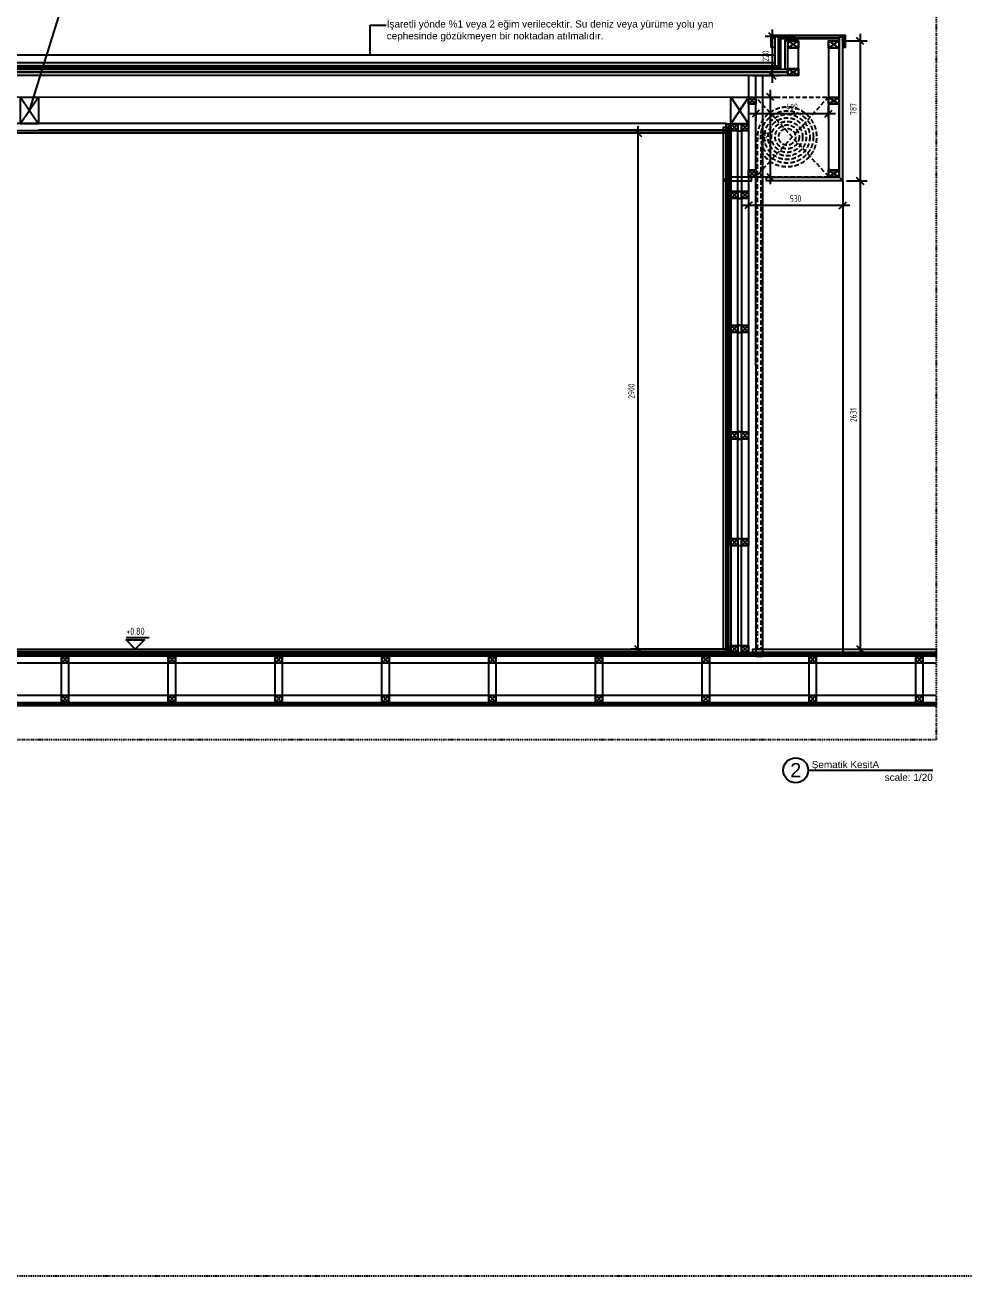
# Model space of a CAD drawing. Header units: millimetres. Extents: x -44968 to 8528, y -5302 to 23637.
# Drawn here: x -28702 to -23426, y -5302 to 1729 of the extents above; entities that cross this region are included whole.
import ezdxf
from ezdxf import colors
from ezdxf.entities.mleader import LeaderData, LeaderLine
from ezdxf.enums import TextEntityAlignment as Align
from ezdxf.math import Vec2, Vec3

# ---------------------------------------------------------------- set-up
doc = ezdxf.new("R2010")
doc.units = ezdxf.units.MM
for name, pattern in [('DASHDOT', [1, 0.5, -0.25, 0, -0.25]), ('DASHED', [0.75, 0.5, -0.25]), ('HIDDEN', [0.375, 0.25, -0.125])]:
    doc.linetypes.add(name, pattern=pattern)
doc.layers.get('Defpoints').update_dxf_attribs({"color": 250})
for name, color, linetype in [('Code_Mtrl_YOO', 113, 'Continuous'), ('Dim_YOO', 170, 'Continuous'), ('Elev_3_YOO', 25, 'Continuous'), ('Gypsum_YOO', 151, 'Continuous'), ('Hatch_YOO', 252, 'Continuous'), ('Isolation_YOO', 142, 'Continuous'), ('Landscp_YOO', 74, 'Continuous'), ('Metal_Sect_YOO', 72, 'Continuous'), ('Note_YOO', 230, 'Continuous'), ('Profile_YOO', 154, 'Continuous'), ('Sect_2_YOO', 222, 'Continuous'), ('Sect_3_YOO', 134, 'Continuous'), ('Section_Tech_YOO', 201, 'DASHDOT'), ('Stone_Sect_YOO', 34, 'Continuous'), ('Struc_Steel_YOO', 70, 'Continuous'), ('Tech_YOO', 201, 'Continuous'), ('Wood_Sect_YOO', 27, 'Continuous')]:
    doc.layers.add(name, color=color, linetype=linetype)
doc.styles.add('YOO1', font='arial.ttf', dxfattribs={"height": 2})
doc.styles.add('YOO100 OLCU', font='dim.shx', dxfattribs={"width": 0.8, "height": 180})
doc.styles.add('YOO2', font='arial.ttf', dxfattribs={"height": 4})
doc.styles.add('YOO20', font='arial.ttf', dxfattribs={"height": 40})
doc.styles.add('YOO20 OLCU', font='dim.shx', dxfattribs={"width": 0.8, "height": 36})
doc.dimstyles.new('YOO20', dxfattribs={"dimscale": 20, "dimtxt": 36, "dimasz": 2, "dimexe": 2, "dimexo": 1, "dimgap": 1, "dimtad": 1, "dimdec": 0, "dimzin": 3, "dimdsep": 46, "dimtxsty": 'YOO20 OLCU', "dimblk": 'OBLIQUE', "dimcen": 0, "dimdle": 2, "dimclrd": 256, "dimclre": 256, "dimclrt": 256, "dimadec": 1, "dimazin": 0, "dimtfac": 0.75, "dimtdec": 0, "dimtix": 1, "dimtmove": 1, "dimatfit": 2, "dimldrblk": 'DOT', "dimfxl": 1, "dimfrac": 1, "dimtolj": 1, "dimtzin": 0, "dimlwd": -1, "dimlwe": -1, "dimarcsym": 0})

# ---------------------------------------------------------------- blocks, each defined once
blk = doc.blocks.new('*U290')
at = {"color": 0, "lineweight": -2}
for p, q in [((18, 18.2), (-18, -17.8)), ((18, -17.8), (-18, 18.2))]:
    blk.add_line(p, q, dxfattribs=at)
for points in [[(-20, 20.2), (-20, -19.8), (20, -19.8), (20, 20.2)], [(-18, 18.2), (-18, -17.8), (18, -17.8), (18, 18.2)]]:
    blk.add_lwpolyline(points, close=True, dxfattribs=at)
blk = doc.blocks.new('A$C55f42b35')
at = {"color": 0, "linetype": 'ByBlock', "lineweight": -2}
blk.add_lwpolyline([(-50, 75), (50, 75), (50, -75), (-50, -75)], close=True, dxfattribs=at)
for points in [[(-50, 75), (50, -75)], [(50, 75), (-50, -75)]]:
    blk.add_lwpolyline(points, dxfattribs=at)
blk = doc.blocks.new('*U346')
for p, q in [((-51.2, 65), (78.8, 65)), ((0, 0), (100.8, 0))]:
    blk.add_line(p, q)
blk.add_lwpolyline([(0, 0), (-51.2, 51.2), (51.2, 51.2)], close=True)
at = {"style": 'YOO100 OLCU', "width": 0.8}
blk.add_attdef('%%P0.00', (-51.2, 78.8), '', height=41.1, dxfattribs=at)
blk = doc.blocks.new('_OBLIQUE')
at = {"color": 0, "linetype": 'ByBlock'}
blk.add_line((-0.5, -0.5), (0.5, 0.5), dxfattribs=at)
blk = doc.blocks.new('*D374')
at = {"layer": 'Defpoints', "color": 0, "transparency": 16777216}
for p in [(-25256.9, 1121.7), (-24803.9, 1121.7), (-24761.6, -1778.1)]:
    blk.add_point(p, dxfattribs=at)
at = {"layer": 'Dim_YOO', "transparency": 16777216}
for p, q in [((-25256.9, -1818.1), (-25256.9, 1161.7)), ((-24823.9, 1121.7), (-25296.9, 1121.7)), ((-24781.6, -1778.1), (-25296.9, -1778.1))]:
    blk.add_line(p, q, dxfattribs=at)
at = {"layer": 'Dim_YOO', "transparency": 16777216, "xscale": 40, "yscale": 40, "zscale": 40}
for p, rotation in [((-25256.9, 1121.7), 90), ((-25256.9, -1778.1), 270)]:
    blk.add_blockref('_OBLIQUE', p, dxfattribs=dict(at, rotation=rotation))
at = {"layer": 'Dim_YOO', "transparency": 16777216, "insert": (-25294.9, -328.2), "char_height": 36, "attachment_point": 5, "rotation": 90, "style": 'YOO20 OLCU'}
blk.add_mtext('\\A1;2900 ', dxfattribs=at)
blk = doc.blocks.new('_DOT')
at = {"color": 0, "linetype": 'ByBlock', "lineweight": 0}
blk.add_line((-0.5, 0), (-1, 0), dxfattribs=at)
at = {"linetype": 'ByBlock', "lineweight": 0, "const_width": 0.5}
blk.add_lwpolyline([(-0.25, 0, 1), (0.25, 0, 1)], format="xyb", close=True, dxfattribs=at)
blk = doc.blocks.new('*D376')
at = {"layer": 'Defpoints', "color": 0, "transparency": 16777216}
for p in [(-24127.6, 1640.1), (-24107.1, 853.1), (-24009.7, 853.1)]:
    blk.add_point(p, dxfattribs=at)
at = {"layer": 'Dim_YOO', "transparency": 16777216}
for p, q in [((-24107.6, 1640.1), (-23969.7, 1640.1)), ((-24009.7, 1680.1), (-24009.7, 813.1)), ((-24087.1, 853.1), (-23969.7, 853.1))]:
    blk.add_line(p, q, dxfattribs=at)
at = {"layer": 'Dim_YOO', "transparency": 16777216, "xscale": 40, "yscale": 40, "zscale": 40}
for p, rotation in [((-24009.7, 1640.1), 90), ((-24009.7, 853.1), 270)]:
    blk.add_blockref('_OBLIQUE', p, dxfattribs=dict(at, rotation=rotation))
at = {"layer": 'Dim_YOO', "transparency": 16777216, "insert": (-24047.7, 1257.3), "char_height": 36, "attachment_point": 5, "rotation": 90, "style": 'YOO20 OLCU'}
blk.add_mtext('\\A1;787 ', dxfattribs=at)
blk = doc.blocks.new('*D377')
at = {"layer": 'Defpoints', "color": 0, "transparency": 16777216}
for p in [(-24107.1, 853.1), (-24034.7, -1778.1), (-24009.7, -1778.1)]:
    blk.add_point(p, dxfattribs=at)
at = {"layer": 'Dim_YOO', "transparency": 16777216}
for p, q in [((-24087.1, 853.1), (-23969.7, 853.1)), ((-24009.7, 893.1), (-24009.7, -1818.1)), ((-24014.7, -1778.1), (-23969.7, -1778.1))]:
    blk.add_line(p, q, dxfattribs=at)
at = {"layer": 'Dim_YOO', "transparency": 16777216, "xscale": 40, "yscale": 40, "zscale": 40}
for p, rotation in [((-24009.7, 853.1), 90), ((-24009.7, -1778.1), 270)]:
    blk.add_blockref('_OBLIQUE', p, dxfattribs=dict(at, rotation=rotation))
at = {"layer": 'Dim_YOO', "transparency": 16777216, "insert": (-24047.7, -462.5), "char_height": 36, "attachment_point": 5, "rotation": 90, "style": 'YOO20 OLCU'}
blk.add_mtext('\\A1;2631 ', dxfattribs=at)
blk = doc.blocks.new('Drawing_Name')
at = {"layer": 'Tech_YOO', "linetype": 'Continuous'}
blk.add_line((3.5, 0), (38.5, 0), dxfattribs=at)
blk.add_circle((0, 0), 3.5, dxfattribs=at)
at = {"layer": 'Tech_YOO', "linetype": 'Continuous', "style": 'YOO2'}
blk.add_attdef('1', text='', height=4, dxfattribs=at).set_placement((0, 0), align=Align.MIDDLE_CENTER)
at = {"layer": 'Tech_YOO', "linetype": 'Continuous', "style": 'YOO1'}
blk.add_attdef('PLAN', text='', height=2, dxfattribs=at).set_placement((4.5, 0), align=Align.BOTTOM_LEFT)
blk.add_attdef('ÖLÇEK1/50', text='', height=2, dxfattribs=at).set_placement((38.5, -1), align=Align.TOP_RIGHT)
blk = doc.blocks.new('*D393')
at = {"layer": 'Defpoints', "color": 0, "transparency": 16777216}
for p in [(-24502.5, 1664.6), (-24354.1, 1664.6), (-24634.6, 1445)]:
    blk.add_point(p, dxfattribs=at)
at = {"layer": 'Dim_YOO', "transparency": 16777216}
for p, q in [((-24502.5, 1405), (-24502.5, 1704.6)), ((-24374.1, 1664.6), (-24542.5, 1664.6)), ((-24614.6, 1445), (-24462.5, 1445))]:
    blk.add_line(p, q, dxfattribs=at)
at = {"layer": 'Dim_YOO', "transparency": 16777216, "xscale": 40, "yscale": 40, "zscale": 40}
for p, rotation in [((-24502.5, 1664.6), 90), ((-24502.5, 1445), 270)]:
    blk.add_blockref('_OBLIQUE', p, dxfattribs=dict(at, rotation=rotation))
at = {"layer": 'Dim_YOO', "transparency": 16777216, "insert": (-24540.5, 1554.8), "char_height": 36, "attachment_point": 5, "rotation": 90, "style": 'YOO20 OLCU'}
blk.add_mtext('\\A1;220 ', dxfattribs=at)
blk = doc.blocks.new('*D394')
at = {"layer": 'Defpoints', "color": 0, "transparency": 16777216}
for p in [(-24603.3, 1324.5), (-24530.8, 874.5), (-24514.5, 874.5)]:
    blk.add_point(p, dxfattribs=at)
at = {"layer": 'Dim_YOO', "transparency": 16777216}
for p, q in [((-24514.5, 1364.5), (-24514.5, 834.5)), ((-24583.3, 1324.5), (-24474.5, 1324.5)), ((-24510.8, 874.5), (-24474.5, 874.5))]:
    blk.add_line(p, q, dxfattribs=at)
at = {"layer": 'Dim_YOO', "transparency": 16777216, "xscale": 40, "yscale": 40, "zscale": 40}
for p, rotation in [((-24514.5, 1324.5), 90), ((-24514.5, 874.5), 270)]:
    blk.add_blockref('_OBLIQUE', p, dxfattribs=dict(at, rotation=rotation))
at = {"layer": 'Dim_YOO', "transparency": 16777216, "insert": (-24552.5, 1099.5), "char_height": 36, "attachment_point": 5, "rotation": 90, "style": 'YOO20 OLCU'}
blk.add_mtext('\\A1;450 ', dxfattribs=at)
blk = doc.blocks.new('*D395')
at = {"layer": 'Defpoints', "color": 0, "transparency": 16777216}
for p in [(-24596.6, 1261.3), (-24187.6, 1231.6), (-24187.6, 1182.9)]:
    blk.add_point(p, dxfattribs=at)
at = {"layer": 'Dim_YOO', "transparency": 16777216}
for p, q in [((-24187.6, 1202.9), (-24187.6, 1271.6)), ((-24636.6, 1231.6), (-24147.6, 1231.6)), ((-24596.6, 1241.3), (-24596.6, 1191.6))]:
    blk.add_line(p, q, dxfattribs=at)
at = {"layer": 'Dim_YOO', "transparency": 16777216, "xscale": 40, "yscale": 40, "zscale": 40, "rotation": 180}
blk.add_blockref('_OBLIQUE', (-24596.6, 1231.6), dxfattribs=at)
at = {"layer": 'Dim_YOO', "transparency": 16777216, "xscale": 40, "yscale": 40, "zscale": 40}
blk.add_blockref('_OBLIQUE', (-24187.6, 1231.6), dxfattribs=at)
at = {"layer": 'Dim_YOO', "transparency": 16777216, "insert": (-24392.1, 1269.6), "char_height": 36, "attachment_point": 5, "style": 'YOO20 OLCU'}
blk.add_mtext('\\A1;409 ', dxfattribs=at)
blk = doc.blocks.new('*D514')
at = {"layer": 'Defpoints', "color": 0, "transparency": 16777216}
for p in [(-24636.6, 1061.7), (-24107.1, 853.1), (-24636.6, 715.8)]:
    blk.add_point(p, dxfattribs=at)
at = {"layer": 'Dim_YOO', "transparency": 16777216}
for p, q in [((-24636.6, 1041.7), (-24636.6, 675.8)), ((-24107.1, 833.1), (-24107.1, 675.8)), ((-24067.1, 715.8), (-24676.6, 715.8))]:
    blk.add_line(p, q, dxfattribs=at)
at = {"layer": 'Dim_YOO', "transparency": 16777216, "xscale": 40, "yscale": 40, "zscale": 40, "rotation": 180}
blk.add_blockref('_OBLIQUE', (-24636.6, 715.8), dxfattribs=at)
at = {"layer": 'Dim_YOO', "transparency": 16777216, "xscale": 40, "yscale": 40, "zscale": 40}
blk.add_blockref('_OBLIQUE', (-24107.1, 715.8), dxfattribs=at)
at = {"layer": 'Dim_YOO', "transparency": 16777216, "insert": (-24371.9, 753.8), "char_height": 36, "attachment_point": 5, "style": 'YOO20 OLCU'}
blk.add_mtext('\\A1;530 ', dxfattribs=at)

msp = doc.modelspace()

# ---------------------------------------------------------------- hatches: boundary and pattern name
h = msp.add_hatch()
h.set_pattern_fill('GRAVEL', color=256, scale=2)
h.set_pattern_definition([(228.0127875, (-112073.2235, 290527.3955), (-406.40000003, -457.19999997), [6.834429, -676.609673]), (184.969741, (-112077.7955, 290522.3155), (609.599999759, 50.800002894), [11.728094, -1161.080978]), (132.5104471, (-112089.4795, 290521.2995), (508.000000215, -558.799999805), [8.26963, -818.694456]), (267.273689, (-112109.2915, 290508.5995), (50.800000106, 1015.999999995), [10.68009, -1057.3287485]), (292.8336542, (-112109.7995, 290497.9315), (-254.000000021, 609.599999991), [10.472674, -1036.796155]), (357.273689, (-112105.7355, 290488.2795), (-1015.999999995, 50.800000106), [10.68009, -1057.3287485]), (37.6942405, (-112095.0675, 290487.7715), (-660.399999971, -508.000000038), [14.123873, -1398.262306]), (72.2553284, (-112083.8915, 290496.4075), (355.600000096, 1117.59999997), [13.33439, -1320.105132]), (121.4295656, (-112079.8275, 290509.1075), (-406.400000058, 660.399999965), [10.71626, -1060.910914]), (175.2363583, (-112085.4155, 290518.2515), (558.79999999, -50.80000009), [12.234266, -599.478739]), (222.3974378, (-112097.6075, 290519.2675), (-609.5999999805, -558.800000021), [15.821558, -1566.33545]), (138.8140748, (-112058.9995, 290508.0915), (-355.59999998, 304.800000025), [5.400091, -534.6113165]), (171.4692344, (-112063.0635, 290511.6475), (660.400000018, -101.599999885), [10.27364, -1017.09278]), (225, (-112073.224, 290513.17), (-7e-15, -50.8), [7.184187, -64.657862]), (203.1985905, (-112076.7795, 290519.2675), (254, 101.59999998), [3.868826, -383.012447]), (291.8014095, (-112080.3355, 290517.744), (-50.8, 152.4), [5.471312, -268.09506]), (30.9637565, (-112078.3035, 290512.6635), (152.4, 101.6), [8.886393, -287.325963]), (161.565051, (-112070.684, 290517.236), (101.6, -50.8), [6.425743, -154.217962]), (16.3895403, (-112109.7995, 290517.7435), (508, 152.4), [9.00176, -891.1765335]), (70.346176, (-112101.1635, 290520.2835), (-203.20000002, -558.799999993), [7.551979, -747.6443136]), (293.1985905, (-112070.6835, 290527.3955), (-101.59999998, 254), [7.737602, -379.143672]), (343.6104597, (-112067.6355, 290520.2835), (-508.00000001, 152.399999964), [9.00176, -891.1765335]), (339.4439548, (-112109.7995, 290486.2475), (-254, 101.6), [8.680704, -425.354686]), (294.7751406, (-112101.6715, 290483.1995), (-254.000000302, 558.799999863), [7.273442, -720.071868]), (66.8014095, (-112070.1755, 290476.5955), (101.59999998, 254), [7.737602, -379.143672]), (17.3540246, (-112067.1275, 290483.7075), (-660.399999987, -203.200000043), [8.515655, -843.04752]), (69.4439548, (-112095.0675, 290476.5955), (-101.6, -254), [4.340352, -429.695038]), (101.3099325, (-112073.224, 290476.596), (-50.8, 203.2), [2.590292, -256.439899]), (165.9637565, (-112073.732, 290479.136), (152.4, -50.8), [10.472674, -198.981092]), (186.009006, (-112083.8915, 290481.6755), (507.999999997, 50.800000027), [9.70534, -960.827297]), (303.6900675, (-112078.304, 290508.092), (-50.8, 101.6), [7.326478, -175.835527]), (353.1572266, (-112074.2395, 290501.9955), (863.600000005, -101.599999955), [12.791135, -1266.320181]), (60.9453959, (-112061.5395, 290500.4715), (-203.200000006, -355.6), [5.230165, -517.787846]), (90, (-112059, 290505.044), (-50.8, 50.8), [3.048, -47.752]), (120.2564372, (-112084.9075, 290483.1995), (203.199999975, -355.600000014), [7.057339, -698.6788155]), (48.0127875, (-112088.4635, 290489.2955), (406.400000034, 457.19999997), [13.668858, -669.775244]), (0, (-112079.32, 290499.456), (50.8, 50.8), [13.208, -37.592]), (325.3048465, (-112066.1115, 290499.4555), (508.000000192, -355.599999725), [8.032191, -795.1863345]), (254.054604, (-112059.5075, 290494.8835), (-50.8, -203.2), [7.396582, -362.433001]), (207.6459754, (-112061.5395, 290487.7715), (-965.200000035, -507.999999933), [12.042902, -1192.2492885]), (175.42607874, (-112072.2075, 290482.1835), (-660.4, 50.8), [12.740589, -1261.316929])])
h.paths.add_polyline_path([(-32650.42259, 1498.57528), (-32650.42259, 1518.57528), (-24488.02836, 1518.57528), (-24488.02836, 1498.57528)])
at = {"layer": 'Hatch_YOO', "ltscale": 500}
h = msp.add_hatch(dxfattribs=at)
h.set_pattern_fill('ANSI31', color=256, scale=2)
h.set_pattern_definition([(45, (-112109.7995, 290200.913), (-4.49012806, 4.49012806), [])])
h.paths.add_polyline_path([(-32771.61513, -1798.10736), (-32771.61513, -2288.76962), (-32751.61513, -2288.76962), (-32751.61513, -1798.10736)])
h.paths.add_polyline_path([(-23582.04039, -2098.10736), (-32751.61513, -2098.10736), (-32751.61513, -2078.10736), (-23582.04039, -2078.10736)])
h.paths.add_polyline_path([(-23582.04039, -1818.10736), (-32751.61513, -1818.10736), (-32751.61513, -1798.10736), (-23582.04039, -1798.10736)])

# ---------------------------------------------------------------- linework, layer by layer
at = {"color": 0, "lineweight": -2}
for p, q in [((-24414.61513, 1638.11493), (-24358.61513, 1602.11493)), ((-24414.61513, 1602.11493), (-24358.61513, 1638.11493)), ((-24185.61513, 1638.11493), (-24129.61513, 1602.11493)), ((-24185.61513, 1602.11493), (-24129.61513, 1638.11493)), ((-24414.62755, 1482.98951), (-24358.62755, 1446.98951)), ((-24414.62755, 1446.98951), (-24358.62755, 1482.98951)), ((-24185.61513, 1322.54479), (-24129.61513, 1286.54479)), ((-24185.61513, 1286.54479), (-24129.61513, 1322.54479)), ((-24185.61513, 912.54675), (-24129.61513, 876.54675)), ((-24185.61513, 876.54675), (-24129.61513, 912.54675))]:
    msp.add_line(p, q, dxfattribs=at)
at = {"color": 1, "linetype": 'DASHED', "ltscale": 50, "true_color": 0xff0000}
for p, q in [((-24185.61513, 876.54675), (-24596.62342, 1324.5449)), ((-24187.61513, 1324.54479), (-24596.6228, 874.54686))]:
    msp.add_line(p, q, dxfattribs=at)
at = {"color": 0, "lineweight": -2}
for points in [[(-24356.61513, 1640.11493), (-24356.61513, 1600.11493), (-24416.61513, 1600.11493), (-24416.61513, 1640.11493)], [(-24358.61513, 1638.11493), (-24358.61513, 1602.11493), (-24414.61513, 1602.11493), (-24414.61513, 1638.11493)], [(-24127.61513, 1640.11493), (-24127.61513, 1600.11493), (-24187.61513, 1600.11493), (-24187.61513, 1640.11493)], [(-24129.61513, 1638.11493), (-24129.61513, 1602.11493), (-24185.61513, 1602.11493), (-24185.61513, 1638.11493)], [(-24356.62755, 1484.98951), (-24356.62755, 1444.98951), (-24416.62755, 1444.98951), (-24416.62755, 1484.98951)], [(-24358.62755, 1482.98951), (-24358.62755, 1446.98951), (-24414.62755, 1446.98951), (-24414.62755, 1482.98951)], [(-24127.61513, 1324.54479), (-24127.61513, 1284.54479), (-24187.61513, 1284.54479), (-24187.61513, 1324.54479)], [(-24129.61513, 1322.54479), (-24129.61513, 1286.54479), (-24185.61513, 1286.54479), (-24185.61513, 1322.54479)], [(-24127.61513, 914.54675), (-24127.61513, 874.54675), (-24187.61513, 874.54675), (-24187.61513, 914.54675)], [(-24129.61513, 912.54675), (-24129.61513, 876.54675), (-24185.61513, 876.54675), (-24185.61513, 912.54675)]]:
    msp.add_lwpolyline(points, close=True, dxfattribs=at)
for points in [[(-24127.61513, 1600.11493), (-24187.61513, 1600.11493), (-24187.61513, 914.54675), (-24127.61513, 914.54675)], [(-24596.61513, 1284.54479), (-24636.61513, 1284.54479), (-24636.61513, 914.54675), (-24596.61513, 914.54675)]]:
    msp.add_lwpolyline(points, close=True)
at = {"color": 5}
msp.add_lwpolyline([(-24556.62376, 1444.98091), (-24596.62376, 1444.98091), (-24596.61513, -1818.10736), (-24556.61513, -1818.10736)], close=True, dxfattribs=at)
at = {"color": 1, "linetype": 'DASHED', "ltscale": 50, "true_color": 0xff0000}
msp.add_lwpolyline([(-24596.6228, 1324.5449), (-24187.61513, 1324.54479), (-24187.61513, 874.54675), (-24596.6228, 874.54686)], close=True, dxfattribs=at)
msp.add_lwpolyline([(-24568.21955, 1044.41187), (-24568.21955, -1778.10736), (-24586.21961, -1778.10736), (-24586.21961, 1082.29973)], dxfattribs=at)
for radius in [147.30263, 127.30263, 107.30263, 87.30263, 67.30263, 47.30263]:
    msp.add_circle((-24419.91492, 1100.54577), radius, dxfattribs=at)
msp.add_arc((-24419.91492, 1100.54577), 167.30263, 207.570089795, 186.261137145, dxfattribs=at)
at = {"layer": 'Elev_3_YOO', "ltscale": 500}
msp.add_line((-24488.02836, 1559.54479), (-32640.42259, 1559.54479), dxfattribs=at)
msp.add_lwpolyline([(-28626.61513, 1140.54479), (-24736.61513, 1140.54479)], dxfattribs=at)
at = {"layer": 'Gypsum_YOO', "color": 32, "ltscale": 500, "true_color": 0xcd6928}
msp.add_line((-24107.11513, 853.09684), (-24107.11513, -1798.10736), dxfattribs=at)
at = {"layer": 'Gypsum_YOO', "ltscale": 500}
for points in [[(-24127.61513, 1651.59189), (-24458.02836, 1651.59189), (-24458.02836, 1476.31916)], [(-24624.11513, 874.54675), (-24611.61513, 874.54675)]]:
    msp.add_lwpolyline(points, dxfattribs=at)
at = {"layer": 'Gypsum_YOO', "color": 32, "ltscale": 500, "true_color": 0xcd6928}
for points in [[(-24107.11513, 853.09684), (-24107.11513, 1660.34801), (-24127.61513, 1660.34801), (-24127.61513, 874.54675)], [(-24776.61513, 853.09679), (-24619.66968, 853.09677), (-24619.66968, 874.54668), (-24756.11513, 874.54671)], [(-24107.11513, 853.09684), (-24536.62214, 853.09677), (-24536.62214, 874.54668), (-24127.61513, 874.54675)]]:
    msp.add_lwpolyline(points, close=True, dxfattribs=at)
at = {"layer": 'Gypsum_YOO', "ltscale": 500}
for points in [[(-24761.61513, -1798.10736), (-24761.61513, 1174.54479), (-24749.11513, 1174.54479), (-24749.11513, -1798.10736)], [(-24749.11513, -1798.10736), (-24749.11513, 1174.54479), (-24736.61513, 1174.54479), (-24736.61513, -1798.10736)]]:
    msp.add_lwpolyline(points, close=True, dxfattribs=at)
at = {"layer": 'Isolation_YOO', "linetype": 'HIDDEN', "ltscale": 50, "const_width": 3}
msp.add_lwpolyline([(-32748.11513, 1272.57528), (-32748.11513, 1623.45876), (-32648.32796, 1623.45876), (-32648.32796, 1485.07528), (-24459.52836, 1485.07528), (-24459.52836, 1660.34801), (-24109.72516, 1660.34801), (-24109.72516, 1634.37623)], dxfattribs=at)
at = {"layer": 'Landscp_YOO'}
msp.add_lwpolyline([(-32650.42259, 1498.57528), (-32650.42259, 1518.57528), (-24488.02836, 1518.57528), (-24488.02836, 1498.57528)], close=True, dxfattribs=at)
at = {"layer": 'Metal_Sect_YOO', "ltscale": 500}
msp.add_lwpolyline([(-24510.02506, 1602.23593), (-24510.02506, 1671.89264), (-24094.14155, 1671.89264), (-24094.14155, 1602.23593), (-24104.14155, 1602.23593), (-24104.14155, 1604.23593), (-24096.14155, 1604.23593), (-24096.14155, 1669.89264), (-24508.02506, 1669.89264), (-24508.02506, 1604.23593), (-24498.02506, 1604.23593), (-24498.02506, 1602.23593), (-24510.02506, 1602.23593)], dxfattribs=at)
msp.add_lwpolyline([(-32621.61513, 1121.70441), (-32621.61513, 1136.70441), (-24761.61513, 1136.70441), (-24761.61513, 1121.70441)], close=True, dxfattribs=at)
at = {"layer": 'Profile_YOO'}
for p, q in [((-24416.62755, 1444.98951), (-24416.61513, 1600.11493)), ((-24356.61513, 1447.28868), (-24356.61513, 1600.11493))]:
    msp.add_line(p, q, dxfattribs=at)
for points in [[(-24761.61513, 1136.70441), (-24761.61513, 1176.70441), (-32621.61513, 1176.70441), (-32621.61513, 1136.70441)], [(-24636.61513, 754.54479), (-24736.61513, 754.54479), (-24736.61513, 1174.54478), (-24636.61513, 1174.54478)], [(-24676.61513, 794.54479), (-24696.61513, 794.54479), (-24696.61513, 1134.54478), (-24676.61513, 1134.54478)], [(-24636.61513, 1.89264), (-24736.61513, 1.89264), (-24736.61513, 794.54479), (-24636.61513, 794.54479)], [(-24676.61513, 41.89264), (-24696.61513, 41.89264), (-24696.61513, 754.54479), (-24676.61513, 754.54479)], [(-24636.61513, -598.10736), (-24736.61513, -598.10736), (-24736.61513, 41.89264), (-24636.61513, 41.89264)], [(-24676.61513, -558.10736), (-24696.61513, -558.10736), (-24696.61513, 1.89264), (-24676.61513, 1.89264)], [(-24636.61513, -1198.10736), (-24736.61513, -1198.10736), (-24736.61513, -558.10736), (-24636.61513, -558.10736)], [(-24676.61513, -1158.10736), (-24696.61513, -1158.10736), (-24696.61513, -598.10736), (-24676.61513, -598.10736)], [(-24736.61513, -1798.10736), (-24636.61513, -1798.10736), (-24636.61513, -1158.10736), (-24736.61513, -1158.10736)], [(-24696.61513, -1758.10736), (-24676.61513, -1758.10736), (-24676.61513, -1198.10736), (-24696.61513, -1198.10736)], [(-29056.61513, -2038.10736), (-28496.61513, -2038.10736), (-28496.61513, -1858.10736), (-29056.61513, -1858.10736)], [(-28456.61513, -2038.10736), (-27896.61513, -2038.10736), (-27896.61513, -1858.10736), (-28456.61513, -1858.10736)], [(-27856.61513, -2038.10736), (-27296.61513, -2038.10736), (-27296.61513, -1858.10736), (-27856.61513, -1858.10736)], [(-27256.61513, -2038.10736), (-26696.61513, -2038.10736), (-26696.61513, -1858.10736), (-27256.61513, -1858.10736)], [(-26656.61513, -2038.10736), (-26096.61513, -2038.10736), (-26096.61513, -1858.10736), (-26656.61513, -1858.10736)], [(-26056.61513, -2038.10736), (-25496.61513, -2038.10736), (-25496.61513, -1858.10736), (-26056.61513, -1858.10736)], [(-25456.61513, -2038.10736), (-24896.61513, -2038.10736), (-24896.61513, -1858.10736), (-25456.61513, -1858.10736)], [(-24856.61513, -2038.10736), (-24296.61513, -2038.10736), (-24296.61513, -1858.10736), (-24856.61513, -1858.10736)], [(-24256.61513, -2038.10736), (-23696.61513, -2038.10736), (-23696.61513, -1858.10736), (-24256.61513, -1858.10736)]]:
    msp.add_lwpolyline(points, close=True, dxfattribs=at)
msp.add_lwpolyline([(-23582.04039, -1858.10736), (-23656.61513, -1858.10736), (-23656.61513, -2038.10736), (-23582.04039, -2038.10736)], dxfattribs=at)
at = {"layer": 'Sect_2_YOO', "ltscale": 50, "const_width": 2}
msp.add_lwpolyline([(-32750.61513, 1272.57528), (-32750.61513, 1625.95876), (-32645.82796, 1625.95876), (-32645.82796, 1487.57528), (-24462.02836, 1487.57528), (-24462.02836, 1662.84801), (-24113.14758, 1662.84801), (-24113.14758, 1650.98769), (-24117.36513, 1642.66343)], dxfattribs=at)
at = {"layer": 'Sect_3_YOO'}
msp.add_lwpolyline([(-32644.82796, 1488.57528), (-32644.82796, 1498.57528), (-24463.02836, 1498.57528), (-24463.02836, 1488.57528)], close=True, dxfattribs=at)
at = {"layer": 'Section_Tech_YOO', "ltscale": 10}
for points in [[(-44967.87542, -5302.40722), (8528.11256, -5302.40722), (8528.11256, 5282.59294), (-44967.87542, 5282.59294)], [(-23582.04039, -2288.76962), (-33323.01485, -2288.76962), (-33323.01485, 3117.78967), (-23582.04039, 3117.78967)]]:
    msp.add_lwpolyline(points, close=True, dxfattribs=at)
at = {"layer": 'Stone_Sect_YOO', "ltscale": 500}
for points in [[(-24468.02836, 1499.12701), (-24468.02836, 1663.39974), (-24488.02836, 1663.39974), (-24488.02836, 1499.12701)], [(-24776.61513, -1778.10736), (-24776.61513, 1155.70441), (-24761.61513, 1155.70441), (-24761.61513, -1778.10736)], [(-32621.61513, -1793.10736), (-32621.61513, -1778.10736), (-24761.61513, -1778.10736), (-24761.61513, -1793.10736)], [(-24611.61513, -1798.10736), (-24611.61513, -1778.10736), (-23582.04039, -1778.10736), (-23582.04039, -1798.10736)]]:
    msp.add_lwpolyline(points, close=True, dxfattribs=at)
at = {"layer": 'Struc_Steel_YOO'}
msp.add_lwpolyline([(-32684.61513, 1324.54479), (-24634.61513, 1324.99287), (-24634.61513, 1444.99287), (-32684.61513, 1444.54479)], close=True, dxfattribs=at)
at = {"layer": 'Wood_Sect_YOO', "ltscale": 500}
msp.add_lwpolyline([(-24356.61513, 1640.11493), (-24432.18191, 1640.11493), (-24432.18191, 1482.8422)], dxfattribs=at)
for points in [[(-32684.65968, 1463.57528), (-32684.65968, 1481.57528), (-24416.62755, 1481.57528), (-24416.62755, 1463.57528)], [(-32684.65968, 1445.57528), (-32684.65968, 1463.57528), (-24416.62755, 1463.57528), (-24416.62755, 1445.57528)]]:
    msp.add_lwpolyline(points, close=True, dxfattribs=at)
at = {"layer": 'Wood_Sect_YOO'}
for points in [[(-23582.04039, -1818.10736), (-32751.61513, -1818.10736), (-32751.61513, -1798.10736), (-23582.04039, -1798.10736)], [(-23582.04039, -2098.10736), (-32751.61513, -2098.10736), (-32751.61513, -2078.10736), (-23582.04039, -2078.10736)]]:
    msp.add_lwpolyline(points, close=True, dxfattribs=at)

# ---------------------------------------------------------------- block references
at = {"layer": 'Profile_YOO', "xscale": -1}
for p in [(-24616.61513, 1304.39067), (-24716.61513, 1154.39065), (-24656.61513, 1154.39065), (-24616.61513, 894.39263), (-24716.61513, 774.39067), (-24656.61513, 774.39067), (-24716.61513, 21.73852), (-24656.61513, 21.73852), (-24716.61513, -578.26148), (-24656.61513, -578.26148), (-24716.61513, -1178.26148), (-24656.61513, -1178.26148), (-28476.61513, -1838.26148), (-27876.61513, -1838.26148), (-27276.61513, -1838.26148), (-26676.61513, -1838.26148), (-26076.61513, -1838.26148), (-25476.61513, -1838.26148), (-24876.61513, -1838.26148), (-24716.61513, -1778.26148), (-24656.61513, -1778.26148), (-24276.61513, -1838.26148), (-23676.61513, -1838.26148), (-28476.61513, -2058.26148), (-27876.61513, -2058.26148), (-27276.61513, -2058.26148), (-26676.61513, -2058.26148), (-26076.61513, -2058.26148), (-25476.61513, -2058.26148), (-24876.61513, -2058.26148), (-24276.61513, -2058.26148), (-23676.61513, -2058.26148)]:
    msp.add_blockref('*U290', p, dxfattribs=at)
at = {"layer": 'Struc_Steel_YOO'}
for p in [(-28676.61513, 1249.54479), (-24686.61513, 1249.54479)]:
    msp.add_blockref('A$C55f42b35', p, dxfattribs=at)
at = {"layer": 'Tech_YOO'}
msp.add_blockref('*U346', (-28082.16762, -1778.10579), dxfattribs=at).add_auto_attribs({'%%P0.00': '+0.80'})
at = {"layer": 'Tech_YOO', "xscale": 20, "yscale": 20, "zscale": 20}
msp.add_blockref('Drawing_Name', (-24371.64035, -2459.4783), dxfattribs=at).add_auto_attribs({'ÖLÇEK1/50': 'scale: 1/20', 'PLAN': 'Şematik KesitA', '1': '2'})

# ---------------------------------------------------------------- dimensions: what is measured, and where the dimension line sits
at = {"layer": 'Dim_YOO'}
for base, p1, p2, picture, middle in [((-24502.46115, 1664.61346), (-24634.61513, 1444.99287), (-24354.11513, 1664.61346), '*D393', (-24540.46115, 1554.80317)), ((-24514.46056, 874.54675), (-24603.34258, 1324.54479), (-24530.83456, 874.54675), '*D394', (-24552.46056, 1099.54577)), ((-25256.91007, 1121.70441), (-24761.61513, -1778.10736), (-24803.8693, 1121.70441), '*D374', (-25294.91007, -328.20148)), ((-24009.71457, -1778.10736), (-24107.11513, 853.09684), (-24034.71457, -1778.10736), '*D377', (-24047.71457, -462.50526))]:
    dim = msp.add_linear_dim(base=base, p1=p1, p2=p2, angle=90, dimstyle='YOO20', override={"dimpost": ' ', "dimfxl": 2}, dxfattribs=at)
    dim.commit()
    dim.dimension.update_dxf_attribs({"geometry": picture, "text_midpoint": middle})
dim = msp.add_linear_dim(base=(-24009.71457, 853.09684), p1=(-24127.61513, 1640.11493), p2=(-24107.11513, 853.09684), angle=90, dimstyle='YOO20', override={"dimpost": ' ', "dimfxl": 2}, dxfattribs=at)
dim.commit()
dim.dimension.update_dxf_attribs({"geometry": '*D376', "text_midpoint": (-24009.71457, 1257.33084), "dimtype": 160})
for base, p1, p2, picture, middle in [((-24187.61513, 1231.63832), (-24596.62325, 1261.32544), (-24187.61513, 1182.889), '*D395', (-24392.11919, 1269.63832)), ((-24636.6151255988, 715.801426058), (-24107.1151255988, 853.0968401051), (-24636.6151255988, 1061.6661713713), '*D514', (-24371.8651255988, 753.801426058))]:
    dim = msp.add_linear_dim(base=base, p1=p1, p2=p2, dimstyle='YOO20', override={"dimpost": ' ', "dimfxl": 2}, dxfattribs=at)
    dim.commit()
    dim.dimension.update_dxf_attribs({"geometry": picture, "text_midpoint": middle})

# ---------------------------------------------------------------- leaders
at = {"layer": 'Code_Mtrl_YOO'}
ml = msp.add_multileader_mtext('Standard', dxfattribs=at)
ml.set_content('100x150 mm Ana Çelik Kiriş', color=256, style='YOO20')
ml.set_leader_properties()
ml.build(insert=Vec2(0, 0))
ml.multileader.update_dxf_attribs({"dogleg_length": 88.32165, "arrow_head_size": 12})
ctx = ml.context
ctx.base_point, ctx.char_height, ctx.arrow_head_size, ctx.landing_gap_size, ctx.plane_origin = Vec3(-28371.71202, 1945.40702), 40, 12, 4, Vec3(-28725.14324, 1606.35589)
notes = []
notes.append((ctx, [(1, (1, 1, 0), (-28460.03366, 1945.40702), (1, 0), 88.32165, [(0, [(-28676.61513, 1249.54479)], 0, [])])]))
ctx.mtext.insert, ctx.mtext.flow_direction = Vec3(-28367.71202, 1971.15054), 5
at = {"layer": 'Note_YOO', "color": 1, "true_color": 0xff0000}
ml = msp.add_multileader_mtext('Standard', dxfattribs=at)
ml.set_content('\\pxt30;İşaretli yönde %1 veya 2 eğim verilecektir. Su deniz veya yürüme yolu yan cephesinde gözükmeyen bir noktadan atılmalıdır.', color=(255, 0, 0), style='YOO20')
ml.set_leader_properties()
ml.build(insert=Vec2(0, 0))
ml.multileader.update_dxf_attribs({"dogleg_length": 88.32165, "arrow_head_size": 12})
ctx = ml.context
ctx.base_point, ctx.char_height, ctx.arrow_head_size, ctx.landing_gap_size, ctx.plane_origin = Vec3(-26673.40474, 1729.406), 40, 12, 4, Vec3(-26761.68148, 1967.43345)
notes.append((ctx, [(0, (1, 1, 0), (-26761.72638, 1729.406), (1, 0), 88.32165, [(0, [(-26761.72638, 1550.08521)], 0, [])])]))
ctx.mtext.insert, ctx.mtext.width, ctx.mtext.flow_direction = Vec3(-26669.40474, 1755.28595), 1845.8361648, 5
for ctx, leaders in notes:
    for number, flags, end, landing, length, lines in leaders:
        leader = LeaderData()
        leader.index, (leader.has_last_leader_line, leader.has_dogleg_vector, leader.attachment_direction) = number, flags
        leader.last_leader_point, leader.dogleg_vector, leader.dogleg_length = Vec3(end), Vec3(landing), length
        for number, points, colour, breaks in lines:
            line = LeaderLine()
            line.index, line.vertices, line.color, line.breaks = number, Vec3.list(points), colors.encode_raw_color(colour), breaks
            leader.lines.append(line)
        ctx.leaders.append(leader)

doc.saveas('drawing.dxf')
